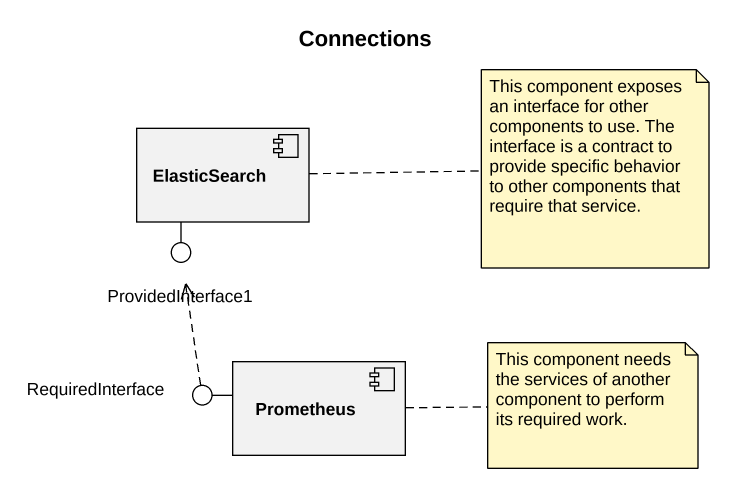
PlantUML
@startuml
title Connections
component ElasticSearch
() ProvidedInterface1
component Prometheus
() RequiredInterface
ElasticSearch -- ProvidedInterface1
Prometheus -left- RequiredInterface
RequiredInterface .up.> ProvidedInterface1
note right of ElasticSearch : This component exposes an interface for other components to use. The interface is a contract to provide specific behavior to other components that require that service.
note right of Prometheus : This component needs the services of another component to perform its required work.
@enduml
